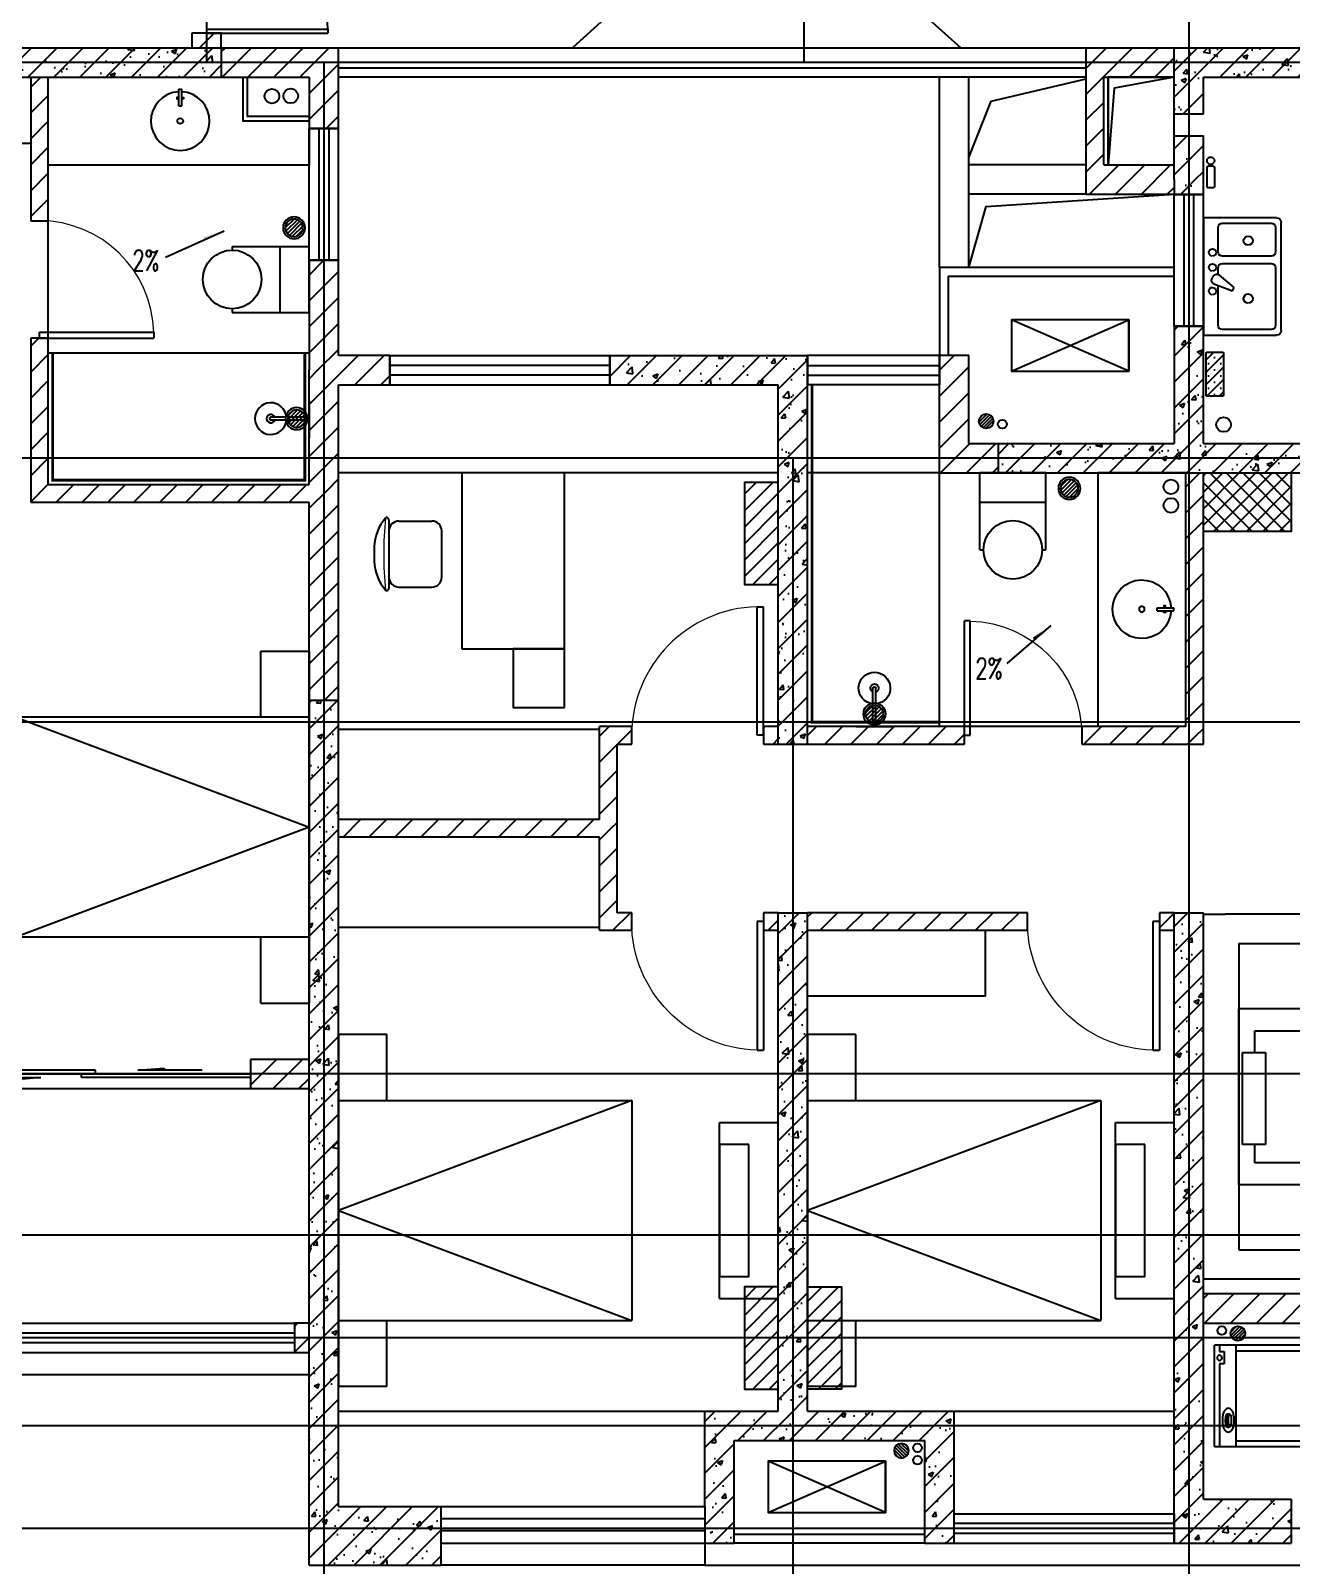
# Model space of a CAD drawing. Extents: x 174844 to 235370, y 408491 to 451532.
# Drawn here: x 194184 to 202784, y 422839 to 433307 of the extents above; entities that cross this region are included whole.
import ezdxf

# ---------------------------------------------------------------- set-up
doc = ezdxf.new("R2010")
doc.units = 0
doc.header["$LTSCALE"] = 10
doc.header["$MEASUREMENT"] = 0
doc.linetypes.add('DASH', pattern=[0.35, 0.25, -0.1])
doc.linetypes.add('DOTE', pattern=[2.42, 2, -0.2, 0.02, -0.2])
for name, color, linetype in [('A-FLOR', 91, 'Continuous'), ('A-FLOR-RAIL', 135, 'Continuous'), ('DIM_SYMB', 3, 'Continuous'), ('DOTE', 24, 'DOTE'), ('HACTH', 8, 'Continuous'), ('L-家具', 8, 'Continuous'), ('L-石材', 43, 'Continuous'), ('LVTRY', 8, 'Continuous'), ('PUB_TEXT', 7, 'Continuous'), ('TOTHER', 7, 'Continuous'), ('WALL', 255, 'Continuous'), ('WINDOW', 4, 'Continuous'), ('水', 153, 'Continuous'), ('空调', 231, 'Continuous')]:
    doc.layers.add(name, color=color, linetype=linetype)
doc.layers.add('HATCH', color=7, linetype='Continuous', plot=False)
doc.layers.add('PUB_HATCH', color=252, linetype='Continuous', plot=False)
doc.styles.add('A_DIM', font='SIMPLEX', dxfattribs={"width": 0.7, "bigfont": 'HZ'})
doc.styles.add('DIM_FONT', font='SIMPLEX', dxfattribs={"width": 0.7, "bigfont": 'GBCBIG'})
doc.styles.get("Standard").update_dxf_attribs({"font": 'gbenor.shx', "bigfont": 'gbcbig.shx'})
pattern_1 = [(45, (6169.41, -2386.83), (-56.126601, 56.126601), [])]
pattern_2 = [(45, (0, 89.76), (-88.388383, 88.388383), [])]
pattern_3 = [(45, (0, 0), (-88.388348, 88.388348), []), (50, (0, 0), (358.6301, -31.37607), [37.5, -412.5]), (355, (0, 0), (-69.37567, 376.09607), [30, -330]), (100.4514, (29.9, -2.6), (289.2547, 344.71977), [31.8701, -350.57106]), (46.1842, (0, 100), (533.62052, -82.7595), [56.25, -618.75]), (96.6356, (44.47, 93.1), (467.33135, 487.05894), [47.80514, -525.8565]), (351.1842, (0, 100), (467.331, 487.0593), [45, -495]), (21, (50, 75), (298.45353, -201.30945), [37.5, -412.5]), (326, (50, 75), (121.65767, 362.57502), [30, -330]), (71.4514, (74.87, 58.22), (420.11131, 161.26525), [31.8701, -350.57106]), (37.5, (0, 0), (6.079928, 166.446927), [0, -326, 0, -335, 0, -331.25]), (7.5, (0, 0), (131.53477, 197.205856), [0, -191, 0, -318.5, 0, -126.25]), (327.5, (-111.5, 0), (266.911218, -11.277436), [0, -125, 0, -390, 0, -517.5]), (317.5, (-161.5, 0), (291.59308, 50.05249), [0, -162.5, 0, -259, 0, -367.5])]

# ---------------------------------------------------------------- blocks, each defined once
blk = doc.blocks.new('1500床')
at = {"layer": 'L-家具'}
for p, q in [((126080, 70485), (126080, 68085)), ((126410, 70485), (126080, 70485)), ((126410, 70035), (126410, 70485)), ((126080, 70035), (128080, 70035)), ((128080, 70035), (126080, 69285)), ((128080, 70035), (128080, 68535)), ((126080, 69285), (128080, 68535)), ((126080, 68535), (128080, 68535)), ((126410, 68085), (126410, 68535)), ((126410, 68085), (126080, 68085))]:
    blk.add_line(p, q, dxfattribs=at)
at = {"layer": 'L-家具', "style": 'DIM_FONT', "text_generation_flag": 4, "width": 0.8, "flags": 9}
for tag in ['YSIZE', 'XSIZE', 'YSIZE', 'XSIZE']:
    blk.add_attdef(tag, (126080, 69285), '', height=0.55, dxfattribs=at)
blk = doc.blocks.new('zy')
at = {"layer": 'L-家具'}
for p, q in [((2492883, 114938), (2491683, 114938)), ((2491683, 114938), (2491683, 114238)), ((2492883, 114238), (2492883, 114938)), ((2491683, 114238), (2492883, 114238)), ((2492394, 114101), (2492079, 114101)), ((2492012, 113808), (2492012, 114033)), ((2492462, 113808), (2492462, 114033)), ((2492467, 113741), (2492007, 113741)), ((2492286, 113641), (2492187, 113641))]:
    blk.add_line(p, q, dxfattribs=at)
blk.add_lwpolyline([(2493283, 114938), (2492883, 114938), (2492883, 114588), (2493283, 114588)], close=True, dxfattribs=at)
for centre, radius, start, end in [((2492079, 114033), 67.5, 90, 180), ((2492394, 114033), 67.5, 0, 90), ((2492079, 113808), 67.5, 180, 270), ((2492394, 113808), 67.5, 270, 0), ((2491997, 113724), 10, 157.33, 229.2735), ((2492007, 113721), 20, 90, 157.33), ((2492197, 113956), 316, 229.2735, 268.2349), ((2492276, 113956), 316, 271.7651, 310.7265), ((2492467, 113721), 20, 22.67, 90), ((2492476, 113724), 10, 310.7265, 22.67)]:
    blk.add_arc(centre, radius, start, end, dxfattribs=at)
at = {"layer": 'L-家具', "lineweight": 13}
blk.add_arc((2492237, 116418), 2713, 264.8023, 275.1977, dxfattribs=at)
at = {"layer": 'L-家具', "oblique": 0, "width": 0.8, "flags": 9}
for tag in ['YSIZE', 'XSIZE']:
    blk.add_attdef(tag, (2491686, 114938), '', height=0.5, rotation=180, dxfattribs=at)
blk = doc.blocks.new('TV')
for p, q in [((0, 600), (0, -600)), ((0, 600), (400, 600)), ((400, 600), (400, -600)), ((0, -600), (400, -600))]:
    blk.add_line(p, q)
blk.add_lwpolyline([(200, -450), (0, -450), (0, 450), (200, 450)], close=True)
blk = doc.blocks.new('_C12CZF')
blk.add_blockref('TV', (0, 0))
blk = doc.blocks.new('A$C695A5D2E')
at = {"layer": 'L-家具'}
for p, q in [((50, 2289), (50, 2489)), ((50, 2489), (650, 2489)), ((650, 2489), (800, 2489)), ((800, 2489), (800, 0)), ((557, 2289), (50, 2289)), ((557, 200), (557, 2289)), ((50, 1845), (50, 645)), ((50, 1845), (557, 1845)), ((557, 1845), (557, 645)), ((50, 795), (50, 1695)), ((50, 1695), (450, 1695)), ((450, 1695), (450, 1571)), ((377, 1571), (532, 1571)), ((377, 942), (377, 1571)), ((532, 1571), (532, 942)), ((532, 942), (377, 942)), ((450, 942), (450, 795)), ((450, 795), (50, 795)), ((50, 645), (557, 645)), ((557, 200), (50, 200)), ((50, 200), (50, 0)), ((50, 0), (650, 0)), ((800, 0), (650, 0))]:
    blk.add_line(p, q, dxfattribs=at)
blk = doc.blocks.new('1')
for p, q in [((-10, -104), (-10, -218)), ((10, -104), (-10, -104)), ((10, -104), (10, -218)), ((10, -218), (-10, -218))]:
    blk.add_line(p, q)
for points in [[(-10, -161), (-23, -161), (-23, -151), (-10, -151)], [(10, -161), (23, -161), (23, -151), (10, -151)]]:
    blk.add_lwpolyline(points, close=True)
blk.add_circle((0, 0), 19.1)
blk.add_arc((0, 0), 200, 272.866, 267.134)
blk = doc.blocks.new('R1')
blk.add_line((225, 0), (-225, 0))
at = {"linetype": 'Continuous'}
for p, q in [((-225, -525), (-225, 0)), ((225, -525), (225, 0)), ((-225, -200), (225, -200)), ((-225, -525), (-200, -525)), ((200, -525), (225, -525))]:
    blk.add_line(p, q, dxfattribs=at)
blk.add_circle((0, -525), 200, dxfattribs=at)
blk = doc.blocks.new('_E10EVE')
blk.add_blockref('R1', (0, 0))
blk = doc.blocks.new('DILOU')
at = {"layer": 'LVTRY'}
h = blk.add_hatch(dxfattribs=at)
h.set_pattern_fill('ANSI31', color=256, scale=150, angle=270, style=0)
h.set_pattern_definition([(315, (-245107.61, 2520100.217), (13.25825215, 13.25825215), [])])
h.paths.add_polyline_path([(-135, 0, 1), (-15, 0, 1)])
for radius in [75, 60]:
    blk.add_circle((-75, 0), radius, dxfattribs=at)
blk = doc.blocks.new('$plan$00001626')
blk.add_line((-10, 0), (10, 0))
for points in [[(-124, 0), (133, 0)], [(-10, 0), (-10, -263)], [(10, 0), (10, -263)]]:
    blk.add_lwpolyline(points)
for centre, radius, start, end in [((0, -262), 108, 95.306, 84.694), ((0, -262), 28.3, 110.6725, 69.3275), ((0, -260), 10.5, 197.2381, 342.7619)]:
    blk.add_arc(centre, radius, start, end)
at = {"layer": 'LVTRY', "extrusion": (6.9259e-12, 1.60526e-11, -1), "zscale": -0.9999999999999997, "rotation": 90.00000768396283}
blk.add_blockref('DILOU', (0, -11), dxfattribs=at)
blk = doc.blocks.new('水池1')
at = {"layer": 'LVTRY', "linetype": 'ByBlock'}
for p, q in [((0, 0), (800, 0)), ((0, -500), (0, 0)), ((232, -100), (67, -100)), ((386, -100), (342, -100)), ((414, -59), (397, -69)), ((450, -72), (498, -198)), ((733, -100), (461, -100)), ((800, 0), (800, -500)), ((37, -130), (37, -463)), ((262, -463), (262, -130)), ((312, -130), (312, -463)), ((476, -211), (390, -107)), ((498, -198), (476, -211)), ((763, -463), (763, -130)), ((67, -493), (232, -493)), ((342, -493), (733, -493)), ((770, -530), (30, -530))]:
    blk.add_line(p, q, dxfattribs=at)
for centre, radius, start, end in [((67, -130), 30, 90, 180), ((237, -62), 25, 3.0704, 360), ((232, -130), 30, 360, 90), ((342, -130), 30, 90, 180), ((339, -62), 25, 3.0704, 360), ((409, -91), 25, 120, 219.4623), ((427, -81), 25, 20.5377, 120), ((500, -62), 25, 3.0704, 360), ((733, -130), 30, 360, 90), ((156, -306), 31.2, 1.1175, 360), ((551, -306), 31.2, 1.1175, 360), ((30, -500), 30, 180, 270), ((67, -463), 30, 180, 270), ((232, -463), 30, 270, 360), ((342, -463), 30, 180, 270), ((733, -463), 30, 270, 360), ((770, -500), 30, 270, 360)]:
    blk.add_arc(centre, radius, start, end, dxfattribs=at)
blk = doc.blocks.new('M_E20')
at = {"color": 0}
for p, q in [((345, 0), (-345, 0)), ((-302, -36), (-345, -36)), ((-302, -35), (-302, -66)), ((-302, -66), (-219, -66)), ((-219, -66), (-219, -35)), ((345, -36), (-219, -36)), ((123, -87), (123, -99)), ((133, -96), (133, -113)), ((198, -96), (133, -96)), ((198, -113), (198, -96)), ((215, -88), (215, -99)), ((-307, -144), (-307, -611)), ((133, -113), (198, -113)), ((307, -144), (307, -611)), ((267, -651), (-267, -651))]:
    blk.add_line(p, q, dxfattribs=at)
blk.add_lwpolyline([(83, -94, 0.185158), (88, -107, 0.102042), (108, -122, 0.060862), (133, -130, 0.047173), (166, -133, 0.047173), (200, -130, 0.060862), (225, -122, 0.102042), (245, -107, 0.185158), (250, -94, 0.185158), (245, -82, 0.102042), (225, -67, 0.060862), (200, -59, 0.047173), (166, -56, 0.047173), (133, -59, 0.060862), (108, -67, 0.102042), (88, -82, 0.185158)], format="xyb", close=True, dxfattribs=at)
for points in [[(215, -88, 0.259034), (213, -85, 0.076276), (201, -80, 0.036515), (188, -77, 0.026615), (169, -76, 0.026615), (150, -77, 0.036515), (137, -80, 0.076276), (125, -85, 0.259034), (123, -88, 0.078462), (123, -89, 0.056762)], [(215, -99, 0.259034), (213, -95, 0.076276), (201, -90, 0.036515), (188, -88, 0.026615), (169, -87, 0.026615), (150, -88, 0.036515), (137, -90, 0.076276), (125, -95, 0.259034), (123, -99, 0.259034), (125, -102, 0.056762), (133, -106, 0.036515)], [(198, -108, 0.008736), (201, -107, 0.076276), (213, -102, 0.259034), (215, -99, 0.259034)]]:
    blk.add_lwpolyline(points, format="xyb", dxfattribs=at)
blk.add_circle((-259, -35), 17.5, dxfattribs=at)
for centre, start, end in [((-267, -611), 180, 270), ((267, -611), 270, 0)]:
    blk.add_arc(centre, 40, start, end, dxfattribs=at)
at = {"layer": 'TOTHER', "color": 0, "linetype": 'Continuous'}
for p, q in [((-345, -656), (-345, 0)), ((345, 0), (345, -656)), ((-345, -145), (345, -145)), ((295, -706), (-295, -706))]:
    blk.add_line(p, q, dxfattribs=at)
for centre, start, end in [((-295, -656), 180, 270), ((295, -656), 270, 0)]:
    blk.add_arc(centre, 50, start, end, dxfattribs=at)
at = {"color": 0, "width": 0.8, "flags": 9}
for tag in ['XSIZE', 'YSIZE']:
    blk.add_attdef(tag, (0, 0), '', height=0.5, dxfattribs=at)
blk = doc.blocks.new('DL')
at = {"layer": 'LVTRY'}
h = blk.add_hatch(dxfattribs=at)
h.set_pattern_fill('ANSI31', color=256, scale=10)
h.set_pattern_definition([(45, (0, 0), (-11.22532015, 11.22532015), [])])
edge = h.paths.add_edge_path()
edge.add_arc((203360, 339405), 50, 0, 360)
blk.add_circle((203360, 339405), 50, dxfattribs=at)
blk = doc.blocks.new('TRQ')
at = {"layer": 'LVTRY'}
blk.add_lwpolyline([(194851, 370090), (194851, 370060, -0.414214), (194841, 370050), (194711, 370050, -0.414214), (194701, 370060), (194701, 370090, -0.414214), (194711, 370100), (194841, 370100, -0.414214)], format="xyb", close=True, dxfattribs=at)
blk.add_circle((194887, 370075), 25, dxfattribs=at)
blk = doc.blocks.new('RQB')
at = {"layer": 'LVTRY'}
h = blk.add_hatch(dxfattribs=at)
h.set_pattern_fill('SACNCR', color=256, scale=50)
h.set_pattern_definition([(45, (14991.27, 321664.175), (-42.09495, 42.09495), []), (45, (15033.364, 321664.175), (-42.09495, 42.09495), [0, -59.53125])])
h.paths.add_polyline_path([(194972, 369593, 0.414214), (194982, 369583), (195082, 369583, 0.414214), (195092, 369593), (195092, 369873, 0.414214), (195082, 369883), (194982, 369883, 0.414214), (194972, 369873)])
blk.add_lwpolyline([(194982, 369883), (195082, 369883, -0.414214), (195092, 369873), (195092, 369593, -0.414214), (195082, 369583), (194982, 369583, -0.414214), (194972, 369593), (194972, 369873, -0.414214)], format="xyb", close=True, dxfattribs=at)
blk = doc.blocks.new('$DorLib2D$00000225')
at = {"color": 0}
for p, q in [((0.475, -0.0014), (0.475, 0.7521)), ((0.475, 0.7521), (0.5, 0.7521)), ((0.5, -0.0014), (0.5, 0.7521)), ((-0.5, 0), (-0.5, 0.252)), ((-0.475, 0.252), (-0.5, 0.252)), ((-0.475, 0), (-0.475, 0.252)), ((-0.475, 0), (-0.5, 0)), ((0.475, -0.0014), (0.5, -0.0014))]:
    blk.add_line(p, q, dxfattribs=at)
for centre, radius, start, end in [((0.5046, -0.0019), 0.7546, 92.24927, 179.72377), ((-0.5008, 0.0026), 0.2508, 359.78987, 84.09744)]:
    blk.add_arc(centre, radius, start, end, dxfattribs=at)
blk = doc.blocks.new('$WINLIB2D$00000001')
at = {"color": 0}
for points in [[(-0.5, 0.5), (-0.5, -0.5)], [(-0.5, 0.5), (0.5, 0.5)], [(0.5, -0.5), (0.5, 0.5)], [(0.5, 0.1667), (-0.5, 0.1667)], [(0.5, -0.1667), (-0.5, -0.1667)], [(-0.5, -0.5), (0.5, -0.5)]]:
    blk.add_lwpolyline(points, dxfattribs=at)
blk = doc.blocks.new('$DorLib2D$00000131')
at = {"color": 0, "linetype": 'Continuous'}
for p, q in [((0.15, 0.125), (0.2319, 0.1973)), ((0.2319, 0.1973), (0.2319, 0.125)), ((-0.5, 0.125), (-0.5, 0)), ((0.0192, 0.125), (-0.5, 0.125)), ((0.0192, 0), (0.0192, 0.125)), ((0.35, 0.125), (0.15, 0.125)), ((-0.5, 0), (0.0192, 0)), ((-0.024, 0), (0.5, 0)), ((-0.024, -0.125), (-0.024, 0)), ((0.5, 0), (0.5, -0.125)), ((-0.35, -0.125), (-0.15, -0.125)), ((-0.2319, -0.1973), (-0.2319, -0.125)), ((-0.15, -0.125), (-0.2319, -0.1973)), ((0.5, -0.125), (-0.024, -0.125))]:
    blk.add_line(p, q, dxfattribs=at)
blk = doc.blocks.new('$DorLib2D$00000001')
for p, q in [((0.45, 0.975), (0.5, 0.975)), ((0.45, 0), (0.45, 0.975)), ((0.5, 0), (0.5, 0.975)), ((0.5, 0), (0.45, 0))]:
    blk.add_line(p, q)
at = {"lineweight": 13}
blk.add_arc((0.475, 0), 0.975, 91.4693, 180, dxfattribs=at)

msp = doc.modelspace()

# ---------------------------------------------------------------- hatches: boundary and pattern name
at = {"layer": 'DIM_SYMB'}
for points in [[(195504.8, 431941.4), (195367.9, 431880), (195359.7, 431898.3)], [(201146.5, 429248.7), (201032.6, 429151), (201019.6, 429166.2)]]:
    msp.add_hatch(color=256, dxfattribs=at).paths.add_polyline_path(points)
at = {"layer": 'L-家具', "linetype": 'ByBlock'}
h = msp.add_hatch(dxfattribs=at)
h.set_pattern_fill('ANSI31', color=256, scale=50)
h.set_pattern_definition([(45, (6169.41, 3101.124), (-56.126601, 56.126601), [])])
h.paths.add_polyline_path([(199052.3, 429528.3), (199283.8, 429528.3), (199283.8, 430225.8), (199052.3, 430225.8)])
h = msp.add_hatch(dxfattribs=at)
h.set_pattern_fill('ANSI37', color=256, scale=50)
h.set_pattern_definition([(45, (17110.27, 2393.13), (-56.126601, 56.126601), []), (135, (17110.27, 2393.13), (-56.126601, -56.126601), [])])
h.paths.add_polyline_path([(202183.8, 430290.4), (202783.8, 430290.4), (202783.8, 429890.4), (202183.8, 429890.4)])
h = msp.add_hatch(dxfattribs=at)
h.set_pattern_fill('ANSI31', color=256, scale=50)
h.set_pattern_definition(pattern_1)
h.paths.add_polyline_path([(199052.3, 424040.4), (199283.8, 424040.4), (199283.8, 424737.9), (199052.3, 424737.9)])
h = msp.add_hatch(dxfattribs=at)
h.set_pattern_fill('ANSI31', color=256, scale=50)
h.set_pattern_definition(pattern_1)
h.paths.add_polyline_path([(199715.3, 424737.9), (199483.8, 424737.9), (199483.8, 424040.4), (199715.3, 424040.4)])
at = {"layer": 'PUB_HATCH'}
h = msp.add_hatch(dxfattribs=at)
h.set_pattern_fill('普通砖', color=256, scale=50, style=0)
h.set_pattern_definition(pattern_2)
h.paths.add_polyline_path([(195483.8, 433190.4), (195483.8, 433290.4), (195283.8, 433290.4), (195283.8, 433190.4)])
h = msp.add_hatch(dxfattribs=at)
h.set_pattern_fill('钢筋混凝土', color=256, scale=50, style=0)
h.set_pattern_definition(pattern_3)
h.paths.add_polyline_path([(192283.8, 433190.4), (192483.8, 432990.4), (194283.8, 432990.4), (194283.8, 433190.4)])
h = msp.add_hatch(dxfattribs=at)
h.set_pattern_fill('钢筋混凝土', color=256, scale=50, style=0)
h.set_pattern_definition(pattern_3)
h.paths.add_polyline_path([(194283.8, 433190.4), (194283.8, 432990.4), (195483.8, 432990.4), (195483.8, 433190.4)])
h = msp.add_hatch(dxfattribs=at)
h.set_pattern_fill('普通砖', color=256, scale=50, style=0)
h.set_pattern_definition(pattern_2)
h.paths.add_polyline_path([(195483.8, 432990.4), (196083.8, 432990.4), (196283.8, 433190.4), (195483.8, 433190.4)])
h = msp.add_hatch(dxfattribs=at)
h.set_pattern_fill('普通砖', color=256, scale=50, style=0)
h.set_pattern_definition(pattern_2)
h.paths.add_polyline_path([(196083.8, 432990.4), (196083.8, 432640.4), (196283.8, 432640.4), (196283.8, 433190.4)])
h = msp.add_hatch(dxfattribs=at)
h.set_pattern_fill('普通砖', color=256, scale=50, style=0)
h.set_pattern_definition(pattern_2)
h.paths.add_polyline_path([(201383.8, 433190.4), (201503.8, 432990.4), (201983.8, 432990.4), (201983.8, 433190.4)])
h = msp.add_hatch(dxfattribs=at)
h.set_pattern_fill('普通砖', color=256, scale=50, style=0)
h.set_pattern_definition(pattern_2)
h.paths.add_polyline_path([(201383.8, 432190.6), (201503.8, 432390.6), (201503.8, 432990.4), (201383.8, 433190.4)])
h = msp.add_hatch(dxfattribs=at)
h.set_pattern_fill('钢筋混凝土', color=256, scale=50, style=0)
h.set_pattern_definition(pattern_3)
h.paths.add_polyline_path([(201983.8, 433190.4), (202183.8, 432990.4), (204033.8, 432990.4), (204233.8, 433190.4)])
h = msp.add_hatch(dxfattribs=at)
h.set_pattern_fill('钢筋混凝土', color=256, scale=50, style=0)
h.set_pattern_definition(pattern_3)
h.paths.add_polyline_path([(202183.8, 432740.4), (202183.8, 432990.4), (201983.8, 433190.4), (201983.8, 432740.4)])
h = msp.add_hatch(dxfattribs=at)
h.set_pattern_fill('普通砖', color=256, scale=50, style=0)
h.set_pattern_definition(pattern_2)
h.paths.add_polyline_path([(194183.8, 432990.4), (194183.8, 432010.4), (194303.8, 432010.4), (194303.8, 432990.4)])
h = msp.add_hatch(dxfattribs=at)
h.set_pattern_fill('钢筋混凝土', color=256, scale=50, style=0)
h.set_pattern_definition(pattern_3)
h.paths.add_polyline_path([(201983.8, 432290.6), (202183.8, 432290.6), (202183.8, 432590.4), (201983.8, 432590.4)])
h = msp.add_hatch(dxfattribs=at)
h.set_pattern_fill('普通砖', color=256, scale=50, style=0)
h.set_pattern_definition(pattern_2)
h.paths.add_polyline_path([(201503.8, 432390.6), (201383.8, 432190.6), (201983.8, 432190.6), (201983.8, 432390.6)])
h = msp.add_hatch(dxfattribs=at)
h.set_pattern_fill('钢筋混凝土', color=256, scale=50, style=0)
h.set_pattern_definition(pattern_3)
h.paths.add_polyline_path([(201983.8, 432290.6), (201983.8, 432190.4), (202183.8, 432190.4), (202183.8, 432290.6)])
h = msp.add_hatch(dxfattribs=at)
h.set_pattern_fill('普通砖', color=256, scale=50, style=0)
h.set_pattern_definition(pattern_2)
h.paths.add_polyline_path([(196283.8, 431090.4), (196283.8, 431740.4), (196083.8, 431740.4), (196083.8, 430990.4), (196217.1, 430990.4)])
h = msp.add_hatch(dxfattribs=at)
h.set_pattern_fill('钢筋混凝土', color=256, scale=50, style=0)
h.set_pattern_definition(pattern_3)
h.paths.add_polyline_path([(202183.8, 430490.4), (202183.8, 431290.4), (201983.8, 431290.4), (201983.8, 430490.4), (202083.8, 430423.7)])
h = msp.add_hatch(dxfattribs=at)
h.set_pattern_fill('普通砖', color=256, scale=50, style=0)
h.set_pattern_definition(pattern_2)
h.paths.add_polyline_path([(194303.8, 430210.4), (194303.8, 431210.4), (194183.8, 431210.4), (194183.8, 430090.4)])
h = msp.add_hatch(dxfattribs=at)
h.set_pattern_fill('普通砖', color=256, scale=50, style=0)
h.set_pattern_definition(pattern_2)
h.paths.add_polyline_path([(196283.8, 430890.4), (196633.8, 430890.4), (196633.8, 431090.4), (196283.8, 431090.4), (196217.1, 430990.4)])
h = msp.add_hatch(dxfattribs=at)
h.set_pattern_fill('钢筋混凝土', color=256, scale=50, style=0)
h.set_pattern_definition(pattern_3)
h.paths.add_polyline_path([(198133.8, 430890.4), (199283.8, 430890.4), (199483.8, 431090.4), (198133.8, 431090.4)])
h = msp.add_hatch(dxfattribs=at)
h.set_pattern_fill('钢筋混凝土', color=256, scale=50, style=0)
h.set_pattern_definition(pattern_3)
h.paths.add_polyline_path([(199283.8, 428540.4), (199483.8, 428540.4), (199483.8, 431090.4), (199283.8, 430890.4)])
h = msp.add_hatch(dxfattribs=at)
h.set_pattern_fill('普通砖', color=256, scale=50, style=0)
h.set_pattern_definition(pattern_2)
h.paths.add_polyline_path([(200583.8, 431090.4), (200383.8, 431090.4), (200383.8, 430890.4)])
h = msp.add_hatch(dxfattribs=at)
h.set_pattern_fill('普通砖', color=256, scale=50, style=0)
h.set_pattern_definition(pattern_2)
h.paths.add_polyline_path([(200383.8, 430290.4), (200583.8, 430490.4), (200583.8, 431090.4), (200383.8, 430890.4)])
h = msp.add_hatch(dxfattribs=at)
h.set_pattern_fill('普通砖', color=256, scale=50, style=0)
h.set_pattern_definition(pattern_2)
h.paths.add_polyline_path([(196150.4, 430163.7), (196283.8, 430190.4), (196283.8, 430890.4), (196217.1, 430990.4), (196083.8, 430990.4), (196083.8, 430210.4)])
h = msp.add_hatch(dxfattribs=at)
h.set_pattern_fill('普通砖', color=256, scale=50, style=0)
h.set_pattern_definition(pattern_2)
h.paths.add_polyline_path([(200583.8, 430490.4), (200383.8, 430290.4), (200783.7, 430290.4), (200783.7, 430490.4)])
h = msp.add_hatch(dxfattribs=at)
h.set_pattern_fill('钢筋混凝土', color=256, scale=50, style=0)
h.set_pattern_definition(pattern_3)
h.paths.add_polyline_path([(200783.7, 430290.4), (202083.8, 430290.4), (202083.8, 430423.7), (201983.8, 430490.4), (200783.7, 430490.4)])
h = msp.add_hatch(dxfattribs=at)
h.set_pattern_fill('钢筋混凝土', color=256, scale=50, style=0)
h.set_pattern_definition(pattern_3)
h.paths.add_polyline_path([(202083.8, 430423.7), (202083.8, 430290.4), (203083.7, 430290.4), (203083.7, 430490.4), (202183.8, 430490.4)])
h = msp.add_hatch(dxfattribs=at)
h.set_pattern_fill('普通砖', color=256, scale=50, style=0)
h.set_pattern_definition(pattern_2)
h.paths.add_polyline_path([(194303.8, 430210.4), (194183.8, 430090.4), (196083.8, 430090.4), (196150.4, 430163.7), (196083.8, 430210.4)])
h = msp.add_hatch(dxfattribs=at)
h.set_pattern_fill('普通砖', color=256, scale=50, style=0)
h.set_pattern_definition(pattern_2)
h.paths.add_polyline_path([(202063.8, 428560.4), (202183.8, 428440.4), (202183.8, 430290.4), (202063.8, 430290.4)])
h = msp.add_hatch(dxfattribs=at)
h.set_pattern_fill('普通砖', color=256, scale=50, style=0)
h.set_pattern_definition(pattern_2)
h.paths.add_polyline_path([(196083.8, 428740.4), (196283.8, 428740.4), (196283.8, 430190.4), (196150.4, 430163.7), (196083.8, 430090.4)])
h = msp.add_hatch(dxfattribs=at)
h.set_pattern_fill('钢筋混凝土', color=256, scale=50, style=0)
h.set_pattern_definition(pattern_3)
h.paths.add_polyline_path([(196083.8, 426190.4), (196283.8, 426190.4), (196283.8, 428740.4), (196083.8, 428740.4)])
h = msp.add_hatch(dxfattribs=at)
h.set_pattern_fill('普通砖', color=256, scale=50, style=0)
h.set_pattern_definition(pattern_2)
h.paths.add_polyline_path([(198183.8, 428440.4), (198283.8, 428440.4), (198283.8, 428560.4), (198063.8, 428560.4)])
h = msp.add_hatch(dxfattribs=at)
h.set_pattern_fill('普通砖', color=256, scale=50, style=0)
h.set_pattern_definition(pattern_2)
h.paths.add_polyline_path([(198103.8, 427865.4), (198183.8, 427865.4), (198183.8, 428440.4), (198063.8, 428560.4), (198063.8, 427925.4)])
h = msp.add_hatch(dxfattribs=at)
h.set_pattern_fill('普通砖', color=256, scale=50, style=0)
h.set_pattern_definition(pattern_2)
h.paths.add_polyline_path([(199283.8, 428560.4), (199183.8, 428560.4), (199183.8, 428440.4), (199283.8, 428440.4)])
h = msp.add_hatch(dxfattribs=at)
h.set_pattern_fill('钢筋混凝土', color=256, scale=50, style=0)
h.set_pattern_definition(pattern_3)
h.paths.add_polyline_path([(199483.8, 428440.4), (199483.8, 428540.4), (199283.8, 428540.4), (199283.8, 428440.4)])
h = msp.add_hatch(dxfattribs=at)
h.set_pattern_fill('普通砖', color=256, scale=50, style=0)
h.set_pattern_definition(pattern_2)
h.paths.add_polyline_path([(199483.8, 428440.4), (200553.8, 428440.4), (200553.8, 428560.4), (199483.8, 428560.4)])
h = msp.add_hatch(dxfattribs=at)
h.set_pattern_fill('普通砖', color=256, scale=50, style=0)
h.set_pattern_definition(pattern_2)
h.paths.add_polyline_path([(202063.8, 428560.4), (201353.8, 428560.4), (201353.8, 428440.4), (202183.8, 428440.4)])
h = msp.add_hatch(dxfattribs=at)
h.set_pattern_fill('普通砖', color=256, scale=50, style=0)
h.set_pattern_definition(pattern_2)
h.paths.add_polyline_path([(198103.8, 427865.4), (198063.8, 427925.4), (196283.8, 427925.4), (196283.8, 427805.4), (198063.8, 427805.4)])
h = msp.add_hatch(dxfattribs=at)
h.set_pattern_fill('普通砖', color=256, scale=50, style=0)
h.set_pattern_definition(pattern_2)
h.paths.add_polyline_path([(198063.8, 427170.4), (198183.8, 427290.4), (198183.8, 427865.4), (198103.8, 427865.4), (198063.8, 427805.4)])
h = msp.add_hatch(dxfattribs=at)
h.set_pattern_fill('普通砖', color=256, scale=50, style=0)
h.set_pattern_definition(pattern_2)
h.paths.add_polyline_path([(198063.8, 427170.4), (198283.8, 427170.4), (198283.8, 427290.4), (198183.8, 427290.4)])
h = msp.add_hatch(dxfattribs=at)
h.set_pattern_fill('普通砖', color=256, scale=50, style=0)
h.set_pattern_definition(pattern_2)
h.paths.add_polyline_path([(199283.8, 427290.4), (199183.8, 427290.4), (199183.8, 427170.4), (199283.8, 427170.4)])
h = msp.add_hatch(dxfattribs=at)
h.set_pattern_fill('钢筋混凝土', color=256, scale=50, style=0)
h.set_pattern_definition(pattern_3)
h.paths.add_polyline_path([(199283.8, 427190.4), (199483.8, 427190.4), (199483.8, 427290.4), (199283.8, 427290.4)])
h = msp.add_hatch(dxfattribs=at)
h.set_pattern_fill('普通砖', color=256, scale=50, style=0)
h.set_pattern_definition(pattern_2)
h.paths.add_polyline_path([(199483.8, 427170.4), (200983.8, 427170.4), (200983.8, 427290.4), (199483.8, 427290.4)])
h = msp.add_hatch(dxfattribs=at)
h.set_pattern_fill('普通砖', color=256, scale=50, style=0)
h.set_pattern_definition(pattern_2)
h.paths.add_polyline_path([(201983.8, 427290.4), (201883.8, 427290.4), (201883.8, 427170.4), (201983.8, 427170.4)])
h = msp.add_hatch(dxfattribs=at)
h.set_pattern_fill('钢筋混凝土', color=256, scale=50, style=0)
h.set_pattern_definition(pattern_3)
h.paths.add_polyline_path([(201983.8, 424590.4), (202183.8, 424590.4), (202183.8, 427290.4), (201983.8, 427290.4)])
h = msp.add_hatch(dxfattribs=at)
h.set_pattern_fill('钢筋混凝土', color=256, scale=50, style=0)
h.set_pattern_definition(pattern_3)
h.paths.add_polyline_path([(199383.8, 423823.7), (199483.8, 423890.4), (199483.8, 427190.4), (199283.8, 427190.4), (199283.8, 423890.4)])
h = msp.add_hatch(dxfattribs=at)
h.set_pattern_fill('普通砖', color=256, scale=50, style=0)
h.set_pattern_definition(pattern_2)
h.paths.add_polyline_path([(196083.8, 426290.4), (195683.8, 426290.4), (195683.8, 426090.4), (196083.8, 426090.4)])
h = msp.add_hatch(dxfattribs=at)
h.set_pattern_fill('钢筋混凝土', color=256, scale=50, style=0)
h.set_pattern_definition(pattern_3)
h.paths.add_polyline_path([(196083.8, 424390.4), (196283.8, 424390.4), (196283.8, 426190.4), (196083.8, 426190.4)])
h = msp.add_hatch(dxfattribs=at)
h.set_pattern_fill('普通砖', color=256, scale=50, style=0)
h.set_pattern_definition(pattern_2)
h.paths.add_polyline_path([(202183.8, 424490.4), (202883.8, 424490.4), (202883.8, 424690.4), (202183.8, 424690.4)])
h = msp.add_hatch(dxfattribs=at)
h.set_pattern_fill('钢筋混凝土', color=256, scale=50, style=0)
h.set_pattern_definition(pattern_3)
h.paths.add_polyline_path([(201983.8, 422990.4), (202183.8, 423290.4), (202183.8, 424590.4), (201983.8, 424590.4)])
h = msp.add_hatch(dxfattribs=at)
h.set_pattern_fill('普通砖', color=256, scale=50, style=0)
h.set_pattern_definition(pattern_2)
h.paths.add_polyline_path([(196083.8, 424490.4), (195983.8, 424490.4), (195983.8, 424290.4), (196083.8, 424290.4)])
h = msp.add_hatch(dxfattribs=at)
h.set_pattern_fill('钢筋混凝土', color=256, scale=50, style=0)
h.set_pattern_definition(pattern_3)
h.paths.add_polyline_path([(196083.8, 422840.4), (196283.8, 423240.4), (196283.8, 424390.4), (196083.8, 424390.4)])
h = msp.add_hatch(dxfattribs=at)
h.set_pattern_fill('钢筋混凝土', color=256, scale=50, style=0)
h.set_pattern_definition(pattern_3)
h.paths.add_polyline_path([(198783.8, 423890.4), (198983.8, 423690.4), (199383.8, 423690.4), (199383.8, 423823.7), (199283.8, 423890.4)])
h = msp.add_hatch(dxfattribs=at)
h.set_pattern_fill('钢筋混凝土', color=256, scale=50, style=0)
h.set_pattern_definition(pattern_3)
h.paths.add_polyline_path([(198783.8, 423240.4), (198983.8, 422990.4), (198983.8, 423690.4), (198783.8, 423890.4)])
h = msp.add_hatch(dxfattribs=at)
h.set_pattern_fill('钢筋混凝土', color=256, scale=50, style=0)
h.set_pattern_definition(pattern_3)
h.paths.add_polyline_path([(199383.8, 423823.7), (199383.8, 423690.4), (200283.8, 423690.4), (200483.8, 423890.4), (199483.8, 423890.4)])
h = msp.add_hatch(dxfattribs=at)
h.set_pattern_fill('钢筋混凝土', color=256, scale=50, style=0)
h.set_pattern_definition(pattern_3)
h.paths.add_polyline_path([(200483.8, 422990.4), (200483.8, 423890.4), (200283.8, 423690.4), (200283.8, 422990.4)])
h = msp.add_hatch(dxfattribs=at)
h.set_pattern_fill('钢筋混凝土', color=256, scale=50, style=0)
h.set_pattern_definition(pattern_3)
h.paths.add_polyline_path([(196283.8, 423240.4), (196083.8, 422840.4), (196983.8, 422840.4), (196983.8, 423240.4)])
h = msp.add_hatch(dxfattribs=at)
h.set_pattern_fill('钢筋混凝土', color=256, scale=50, style=0)
h.set_pattern_definition(pattern_3)
h.paths.add_polyline_path([(196983.8, 422990.4), (196983.8, 423240.4), (196983.8, 422915.4)])
h = msp.add_hatch(dxfattribs=at)
h.set_pattern_fill('钢筋混凝土', color=256, scale=50, style=0)
h.set_pattern_definition(pattern_3)
h.paths.add_polyline_path([(198783.8, 423240.4), (198783.8, 422990.4), (198983.8, 422990.4)])
h = msp.add_hatch(dxfattribs=at)
h.set_pattern_fill('钢筋混凝土', color=256, scale=50, style=0)
h.set_pattern_definition(pattern_3)
h.paths.add_polyline_path([(202183.8, 423290.4), (201983.8, 422990.4), (202783.8, 422990.4), (202783.8, 423290.4)])

# ---------------------------------------------------------------- linework, layer by layer
at = {"layer": 'A-FLOR'}
msp.add_lwpolyline([(201983.8, 432990.4), (201574.3, 432915), (201533.8, 432390.6), (201983.8, 432390.6), (201983.8, 432990.4), (201533.8, 432990.4), (201533.8, 432390.6)], dxfattribs=at)
at = {"layer": 'A-FLOR-RAIL'}
for p, q in [((196283.8, 433190.4), (201433.8, 433190.4)), ((201383.8, 433050.3), (196283.8, 433050.1)), ((201383.8, 432990.3), (196283.8, 432990.3)), ((200383.8, 431690.4), (200383.8, 432990.3)), ((200583.8, 431690.4), (200583.8, 432990.3)), ((201383.8, 432390.6), (200583.8, 432390.6)), ((201383.8, 432190.6), (200583.8, 432190.6)), ((201983.8, 431690.4), (200383.8, 431690.4)), ((200383.8, 431690.4), (200383.8, 431090.4)), ((200283.8, 423050.4), (198983.8, 423050.3)), ((200283.8, 422990.4), (198983.8, 422990.3))]:
    msp.add_line(p, q, dxfattribs=at)
for points in [[(200583.8, 432440.6), (200736.4, 432827), (201383.8, 432978.7)], [(200583.8, 431690.4), (200702.8, 432107.5), (201983.8, 432190.6)], [(201983.8, 431630.4), (200443.8, 431630.4), (200443.8, 431090.4)]]:
    msp.add_lwpolyline(points, dxfattribs=at)
at = {"layer": 'DIM_SYMB'}
for points in [[(195103, 431761.2), (195504.8, 431941.4)], [(200846.1, 428990.8), (201146.5, 429248.7)]]:
    msp.add_lwpolyline(points, dxfattribs=at)
at = {"layer": 'DOTE', "ltscale": 0.5}
for p, q in [((195383.8, 440760), (195383.8, 433090.4)), ((199458.8, 440760), (199458.8, 433090.4)), ((202083.8, 440760), (202083.8, 421852.1)), ((226543.2, 433090.4), (186397.3, 433090.4)), ((196183.8, 433090.4), (196183.8, 421852.1)), ((226543.2, 430390.4), (186397.3, 430390.4)), ((199383.8, 430390.4), (199383.8, 421852.1)), ((226543.2, 428590.4), (186397.3, 428590.4)), ((226543.2, 426190.4), (186397.3, 426190.4)), ((226543.2, 425090.4), (186397.3, 425090.4)), ((226543.2, 424390.4), (186397.3, 424390.4)), ((226543.2, 423790.4), (186397.3, 423790.4)), ((226543.2, 423090.4), (186397.3, 423090.4))]:
    msp.add_line(p, q, dxfattribs=at)
at = {"layer": 'HACTH'}
msp.add_line((201533.8, 432390.6), (201533.8, 432990.4), dxfattribs=at)
at = {"layer": 'L-家具', "linetype": 'ByBlock'}
for p, q in [((198063.8, 428540.4), (196283.8, 428540.4)), ((198063.8, 427190.4), (196283.8, 427190.4))]:
    msp.add_line(p, q, dxfattribs=at)
for points in [[(192483.8, 430090.4), (192933.8, 430090.4), (192933.8, 432540.4), (194183.8, 432540.4)], [(200695.6, 427170.4), (200695.6, 426720.4), (199483.8, 426720.4)]]:
    msp.add_lwpolyline(points, dxfattribs=at)
for points in [[(199283.8, 430225.8), (199052.3, 430225.8), (199052.3, 429528.3), (199283.8, 429528.3)], [(202183.8, 430290.4), (202783.8, 430290.4), (202783.8, 429890.4), (202183.8, 429890.4)], [(199283.8, 424737.9), (199052.3, 424737.9), (199052.3, 424040.4), (199283.8, 424040.4)], [(199483.8, 424737.9), (199715.3, 424737.9), (199715.3, 424040.4), (199483.8, 424040.4)]]:
    msp.add_lwpolyline(points, close=True, dxfattribs=at)
at = {"layer": 'L-石材'}
for p, q in [((190083.8, 424140.4), (196083.8, 424140.4)), ((198783.8, 422990.4), (198783.8, 422840.4)), ((198783.8, 422840.4), (196983.8, 422840.4))]:
    msp.add_line(p, q, dxfattribs=at)
at = {"layer": 'LVTRY'}
for p, q in [((194303.8, 431110.4), (196083.8, 431110.4)), ((200383.8, 428560.4), (200383.8, 430290.4)), ((198783.8, 422840.4), (205883.8, 422840.4))]:
    msp.add_line(p, q, dxfattribs=at)
for points in [[(196083.8, 432990.4), (196083.8, 432390.4), (194303.8, 432390.4)], [(196083.8, 432990.4), (196083.8, 432690.4), (195633.8, 432690.4), (195633.8, 432990.4)], [(196083.8, 432990.4), (196083.8, 432720.4), (195663.8, 432720.4), (195663.8, 432990.4)], [(200875.9, 430983.3), (201675.9, 430983.3), (201675.9, 431333.3), (200875.9, 431333.3), (200875.9, 430983.3), (201675.9, 431333.3), (201675.9, 430983.3), (200875.9, 431333.3)], [(202063.8, 430290.4), (201463.8, 430290.4), (201463.8, 428560.4)], [(199215.8, 423199.3), (200015.8, 423199.3), (200015.8, 423549.3), (199215.8, 423549.3), (199215.8, 423199.3), (200015.8, 423549.3), (200015.8, 423199.3), (199215.8, 423549.3)]]:
    msp.add_lwpolyline(points, dxfattribs=at)
for centre, radius in [((195829.9, 432860), 50), ((195957.4, 432861.2), 50), ((200812.4, 430623), 30), ((202322, 430619.6), 50), ((201962.7, 430195.3), 50), ((201962.7, 430068.7), 50), ((202309.5, 424440.4), 30), ((200233.8, 423640.4), 30), ((200233.8, 423555.8), 30)]:
    msp.add_circle(centre, radius, dxfattribs=at)
at = {"layer": 'WALL'}
for p, q in [((195483.8, 433290.4), (195283.8, 433290.4)), ((195283.8, 433290.4), (195283.8, 433190.4)), ((195483.8, 433190.4), (195483.8, 433290.4)), ((192283.8, 433190.4), (194283.8, 433190.4)), ((194283.8, 433190.4), (195483.8, 433190.4)), ((195483.8, 433190.4), (196283.8, 433190.4)), ((195483.8, 433190.4), (195483.8, 432990.4)), ((195483.8, 433190.4), (195483.8, 432990.4)), ((196283.8, 432640.4), (196283.8, 433190.4)), ((201383.8, 433190.4), (201983.8, 433190.4)), ((201383.8, 432190.6), (201383.8, 433190.4)), ((201983.8, 433190.4), (204233.8, 433190.4)), ((201983.8, 432740.4), (201983.8, 433190.4)), ((192483.8, 432990.4), (194283.8, 432990.4)), ((194183.8, 432990.4), (194183.8, 432010.4)), ((194283.8, 432990.4), (195483.8, 432990.4)), ((194303.8, 432010.4), (194303.8, 432990.4)), ((195483.8, 432990.4), (196083.8, 432990.4)), ((196083.8, 432990.4), (196083.8, 432640.4)), ((201503.8, 432990.4), (201983.8, 432990.4)), ((201503.8, 432390.6), (201503.8, 432990.4)), ((202183.8, 432990.4), (204033.8, 432990.4)), ((202183.8, 432740.4), (202183.8, 432990.4)), ((201983.8, 432740.4), (202183.8, 432740.4)), ((196083.8, 432640.4), (196283.8, 432640.4)), ((201983.8, 432290.6), (201983.8, 432590.4)), ((201983.8, 432590.4), (202183.8, 432590.4)), ((202183.8, 432290.6), (202183.8, 432590.4)), ((201503.8, 432390.6), (201983.8, 432390.6)), ((201983.8, 432290.6), (201983.8, 432190.4)), ((202183.8, 432190.4), (202183.8, 432290.6)), ((201383.8, 432190.6), (201983.8, 432190.6)), ((201983.8, 432190.4), (202183.8, 432190.4)), ((194183.8, 432010.4), (194303.8, 432010.4)), ((196283.8, 431740.4), (196083.8, 431740.4)), ((196083.8, 431740.4), (196083.8, 430990.4)), ((196283.8, 431090.4), (196283.8, 431740.4)), ((202183.8, 431290.4), (201983.8, 431290.4)), ((201983.8, 431290.4), (201983.8, 430490.4)), ((202183.8, 430490.4), (202183.8, 431290.4)), ((194303.8, 431210.4), (194183.8, 431210.4)), ((194183.8, 431210.4), (194183.8, 430090.4)), ((194303.8, 430210.4), (194303.8, 431210.4)), ((196633.8, 431090.4), (196283.8, 431090.4)), ((196633.8, 430890.4), (196633.8, 431090.4)), ((198133.8, 430890.4), (198133.8, 431090.4)), ((198133.8, 431090.4), (199483.8, 431090.4)), ((198133.8, 431090.4), (198133.8, 430890.4)), ((199483.8, 430890.4), (199483.8, 431090.4)), ((199483.8, 428540.4), (199483.8, 431090.4)), ((200583.8, 431090.4), (200383.8, 431090.4)), ((200383.8, 431090.4), (200383.8, 430890.4)), ((200583.8, 430490.4), (200583.8, 431090.4)), ((196083.8, 430210.4), (196083.8, 430990.4)), ((196283.8, 430190.4), (196283.8, 430890.4)), ((196283.8, 430890.4), (196633.8, 430890.4)), ((198133.8, 430890.4), (199283.8, 430890.4)), ((199283.8, 428540.4), (199283.8, 430890.4)), ((200383.8, 430290.4), (200383.8, 430890.4)), ((200583.8, 430490.4), (200783.7, 430490.4)), ((200783.7, 430490.4), (201983.8, 430490.4)), ((200783.7, 430490.4), (200783.7, 430290.4)), ((202183.8, 430490.4), (203083.7, 430490.4)), ((194303.8, 430210.4), (196083.8, 430210.4)), ((200383.8, 430290.4), (200783.7, 430290.4)), ((200783.7, 430290.4), (202083.8, 430290.4)), ((202063.8, 428560.4), (202063.8, 430290.4)), ((202083.8, 430290.4), (203083.7, 430290.4)), ((202183.8, 428440.4), (202183.8, 430290.4)), ((196283.8, 428740.4), (196283.8, 430190.4)), ((194183.8, 430090.4), (196083.8, 430090.4)), ((196083.8, 428740.4), (196083.8, 430090.4)), ((196083.8, 426190.4), (196083.8, 428740.4)), ((196083.8, 428740.4), (196283.8, 428740.4)), ((196283.8, 426190.4), (196283.8, 428740.4)), ((198283.8, 428560.4), (198063.8, 428560.4)), ((198063.8, 427925.4), (198063.8, 428560.4)), ((198283.8, 428440.4), (198283.8, 428560.4)), ((199283.8, 428560.4), (199183.8, 428560.4)), ((199183.8, 428560.4), (199183.8, 428440.4)), ((199283.8, 428440.4), (199283.8, 428540.4)), ((200553.8, 428560.4), (199483.8, 428560.4)), ((199483.8, 428440.4), (199483.8, 428540.4)), ((200553.8, 428440.4), (200553.8, 428560.4)), ((202063.8, 428560.4), (201353.8, 428560.4)), ((201353.8, 428560.4), (201353.8, 428440.4)), ((198183.8, 428440.4), (198283.8, 428440.4)), ((198183.8, 427865.4), (198183.8, 428440.4)), ((199183.8, 428440.4), (199283.8, 428440.4)), ((199283.8, 428440.4), (199483.8, 428440.4)), ((199483.8, 428440.4), (200553.8, 428440.4)), ((201353.8, 428440.4), (202183.8, 428440.4)), ((198063.8, 427925.4), (196283.8, 427925.4)), ((196283.8, 427805.4), (196283.8, 427925.4)), ((198063.8, 427805.4), (196283.8, 427805.4)), ((198063.8, 427170.4), (198063.8, 427805.4)), ((198183.8, 427290.4), (198183.8, 427865.4)), ((198283.8, 427290.4), (198183.8, 427290.4)), ((198283.8, 427170.4), (198283.8, 427290.4)), ((199283.8, 427290.4), (199183.8, 427290.4)), ((199183.8, 427290.4), (199183.8, 427170.4)), ((199283.8, 427190.4), (199283.8, 427290.4)), ((199283.8, 427290.4), (199483.8, 427290.4)), ((200983.8, 427290.4), (199483.8, 427290.4)), ((199483.8, 427190.4), (199483.8, 427290.4)), ((200983.8, 427170.4), (200983.8, 427290.4)), ((201983.8, 427290.4), (201883.8, 427290.4)), ((201883.8, 427290.4), (201883.8, 427170.4)), ((201983.8, 424590.4), (201983.8, 427290.4)), ((201983.8, 427290.4), (202183.8, 427290.4)), ((202183.8, 424590.4), (202183.8, 427290.4)), ((199283.8, 423890.4), (199283.8, 427190.4)), ((199483.8, 423890.4), (199483.8, 427190.4)), ((198063.8, 427170.4), (198283.8, 427170.4)), ((199183.8, 427170.4), (199283.8, 427170.4)), ((199483.8, 427170.4), (200983.8, 427170.4)), ((201883.8, 427170.4), (201983.8, 427170.4)), ((196083.8, 426290.4), (195683.8, 426290.4)), ((195683.8, 426290.4), (195683.8, 426090.4)), ((196083.8, 424390.4), (196083.8, 426190.4)), ((196283.8, 424390.4), (196283.8, 426190.4)), ((195683.8, 426090.4), (196083.8, 426090.4)), ((202883.8, 424690.4), (202183.8, 424690.4)), ((201983.8, 422990.4), (201983.8, 424590.4)), ((202183.8, 423290.4), (202183.8, 424590.4)), ((196083.8, 424490.4), (195983.8, 424490.4)), ((195983.8, 424490.4), (195983.8, 424290.4)), ((202183.8, 424490.4), (202883.8, 424490.4)), ((196083.8, 422840.4), (196083.8, 424390.4)), ((196283.8, 423240.4), (196283.8, 424390.4)), ((195983.8, 424290.4), (196083.8, 424290.4)), ((198783.8, 423890.4), (199283.8, 423890.4)), ((198783.8, 423240.4), (198783.8, 423890.4)), ((199483.8, 423890.4), (200483.8, 423890.4)), ((200483.8, 422990.4), (200483.8, 423890.4)), ((198983.8, 423690.4), (199383.8, 423690.4)), ((198983.8, 422990.4), (198983.8, 423690.4)), ((199383.8, 423690.4), (200283.8, 423690.4)), ((200283.8, 422990.4), (200283.8, 423690.4)), ((196283.8, 423240.4), (196983.8, 423240.4)), ((196983.8, 422990.4), (196983.8, 423240.4)), ((198783.8, 423240.4), (198783.8, 422990.4)), ((202183.8, 423290.4), (202783.8, 423290.4)), ((202783.8, 423290.4), (202783.8, 422990.4)), ((200483.8, 422990.4), (200483.8, 423190.4)), ((201983.8, 422990.4), (201983.8, 423190.4)), ((196983.8, 422840.4), (196983.8, 422990.4)), ((198783.8, 422990.4), (198983.8, 422990.4)), ((200283.8, 422990.4), (200483.8, 422990.4)), ((201983.8, 422990.4), (202783.8, 422990.4)), ((196083.8, 422840.4), (196983.8, 422840.4))]:
    msp.add_line(p, q, dxfattribs=at)
at = {"layer": 'WINDOW'}
for p, q in [((194303.8, 431210.4), (194303.8, 432010.4)), ((199283.8, 430290.4), (196283.8, 430290.4)), ((200383.8, 430290.4), (199483.8, 430290.4)), ((201353.8, 428560.4), (200553.8, 428560.4)), ((193483.8, 426090.4), (195683.8, 426090.4)), ((196283.8, 423890.4), (198783.8, 423890.4)), ((200483.8, 423890.4), (201983.8, 423890.4))]:
    msp.add_line(p, q, dxfattribs=at)
at = {"layer": '水'}
for q in [(197879.1, 433190.4), (200529.6, 433190.4)]:
    msp.add_line((199199.5, 434384.5), q, dxfattribs=at)
at = {"layer": '空调', "linetype": 'DASH', "ltscale": 0.5, "const_width": 20}
for points in [[(196053.8, 431110.4), (196053.8, 430240.4), (194333.8, 430240.4), (194333.8, 431110.4)], [(199513.8, 430890.4), (199513.8, 428590.4), (200383.8, 428590.4)]]:
    msp.add_lwpolyline(points, dxfattribs=at)

# ---------------------------------------------------------------- block references
at = {"layer": 'HATCH'}
for name, p, rotation in [('TRQ', (572308.7, 237532.8), 90), ('RQB', (397293.8, 800696.9), 180)]:
    msp.add_blockref(name, p, dxfattribs=dict(at, rotation=rotation))
at = {"layer": 'L-家具', "linetype": 'ByBlock'}
for name, p, rotation in [('zy', (82887.5, 2921973.2), 270), ('A$C695A5D2E', (202983.8, 427279.8), 180)]:
    msp.add_blockref(name, p, dxfattribs=dict(at, rotation=rotation))
at = {"layer": 'L-家具', "linetype": 'ByBlock', "xscale": -1}
msp.add_blockref('1500床', (322163.5, 358589.1), dxfattribs=at)
at = {"layer": 'L-家具', "linetype": 'ByBlock'}
for p in [(70204, 355973.8), (73404, 355973.8)]:
    msp.add_blockref('1500床', p, dxfattribs=at)
at = {"layer": 'L-家具', "linetype": 'ByBlock', "xscale": -1, "rotation": 180}
for p in [(198883.8, 425258.8), (201583.8, 425258.8)]:
    msp.add_blockref('_C12CZF', p, dxfattribs=at)
at = {"layer": 'LVTRY', "rotation": 180}
for name, p in [('1', (195203.8, 432690.4)), ('DL', (404062.5, 770047.9))]:
    msp.add_blockref(name, p, dxfattribs=at)
at = {"layer": 'LVTRY', "extrusion": (1.60526e-11, -6.9259e-12, -1), "zscale": -0.9999999999999997, "rotation": 180.0000076839628}
for p in [(-196055.5, 431961.6, 0), (-201345.1, 430184.6, 0)]:
    msp.add_blockref('DILOU', p, dxfattribs=at)
at = {"layer": 'LVTRY', "xscale": -1, "rotation": 90}
for name, p in [('水池1', (202183.8, 432030.6)), ('1', (201763.8, 429360.4)), ('M_E20', (202259.5, 423995.4))]:
    msp.add_blockref(name, p, dxfattribs=at)
at = {"layer": 'LVTRY', "extrusion": (1.99858e-39, 3.94496e-29, -1), "xscale": -1, "zscale": -1, "rotation": 90}
msp.add_blockref('_E10EVE', (-196083.8, 431610.5), dxfattribs=at)
at = {"layer": 'LVTRY', "extrusion": (0, 0, -1), "xscale": -1, "zscale": -1, "rotation": 90}
msp.add_blockref('$plan$00001626', (-196083.8, 430660.4), dxfattribs=at)
at = {"layer": 'LVTRY', "extrusion": (-3.94496e-29, 1.99863e-39, -1), "xscale": -1, "zscale": -1}
msp.add_blockref('_E10EVE', (-200883.5, 430290.4), dxfattribs=at)
at = {"layer": 'LVTRY', "extrusion": (0, 0, -1), "zscale": -1, "rotation": 180}
msp.add_blockref('$plan$00001626', (-199939.9, 428560.4), dxfattribs=at)
at = {"layer": 'LVTRY'}
msp.add_blockref('DL', (-940.6, 85015.5), dxfattribs=at)
at = {"layer": 'LVTRY', "xscale": -1}
msp.add_blockref('DL', (403483.9, 84215.5), dxfattribs=at)
at = {"layer": 'WINDOW'}
for name, p, xscale, yscale, zscale, rotation in [('$DorLib2D$00000225', (195383.8, 433840.4), 1100, 1100, 1100, 270), ('$WINLIB2D$00000001', (196183.8, 432190.4), 900, 200, 900, 90), ('$WINLIB2D$00000001', (202083.8, 431740.4), 900, 200, 900, 90), ('$DorLib2D$00000001', (194243.8, 431610.4), -800, -800, -800, 90), ('$DorLib2D$00000001', (198733.8, 428500.4), -900, -900, -900, 180), ('$DorLib2D$00000001', (200953.8, 428500.4), 800, -800, 800, 180), ('$DorLib2D$00000001', (198733.8, 427230.4), -900, 900, -900, 180), ('$DorLib2D$00000001', (201433.8, 427230.4), -900, 900, -900, 180), ('$WINLIB2D$00000001', (197883.8, 423115.4), 1800.000000000058, -250, 1800.000000000058, 9.654364967990756e-07)]:
    msp.add_blockref(name, p, dxfattribs=dict(at, xscale=xscale, yscale=yscale, zscale=zscale, rotation=rotation))
for name, p, xscale, yscale, zscale in [('$WINLIB2D$00000001', (197383.8, 430990.4), 1500, 200, 1500), ('$WINLIB2D$00000001', (199933.8, 430990.4), -900.0000000013097, -200, -900.0000000013097), ('$DorLib2D$00000131', (194583.8, 426190.4), 2200, 200, 2200), ('$WINLIB2D$00000001', (194833.8, 424390.4), 2300, -200, 2300), ('$WINLIB2D$00000001', (201233.8, 423090.4), 1500.000000001513, -200, 1500.000000001513)]:
    msp.add_blockref(name, p, dxfattribs=dict(at, xscale=xscale, yscale=yscale, zscale=zscale))

# ---------------------------------------------------------------- texts
at = {"layer": 'PUB_TEXT', "style": 'A_DIM', "width": 0.7}
for p in [(194877.8, 431669.7), (200628.9, 428886.6)]:
    msp.add_text('2%', height=140, dxfattribs=at).set_placement(p)

doc.saveas('drawing.dxf')
